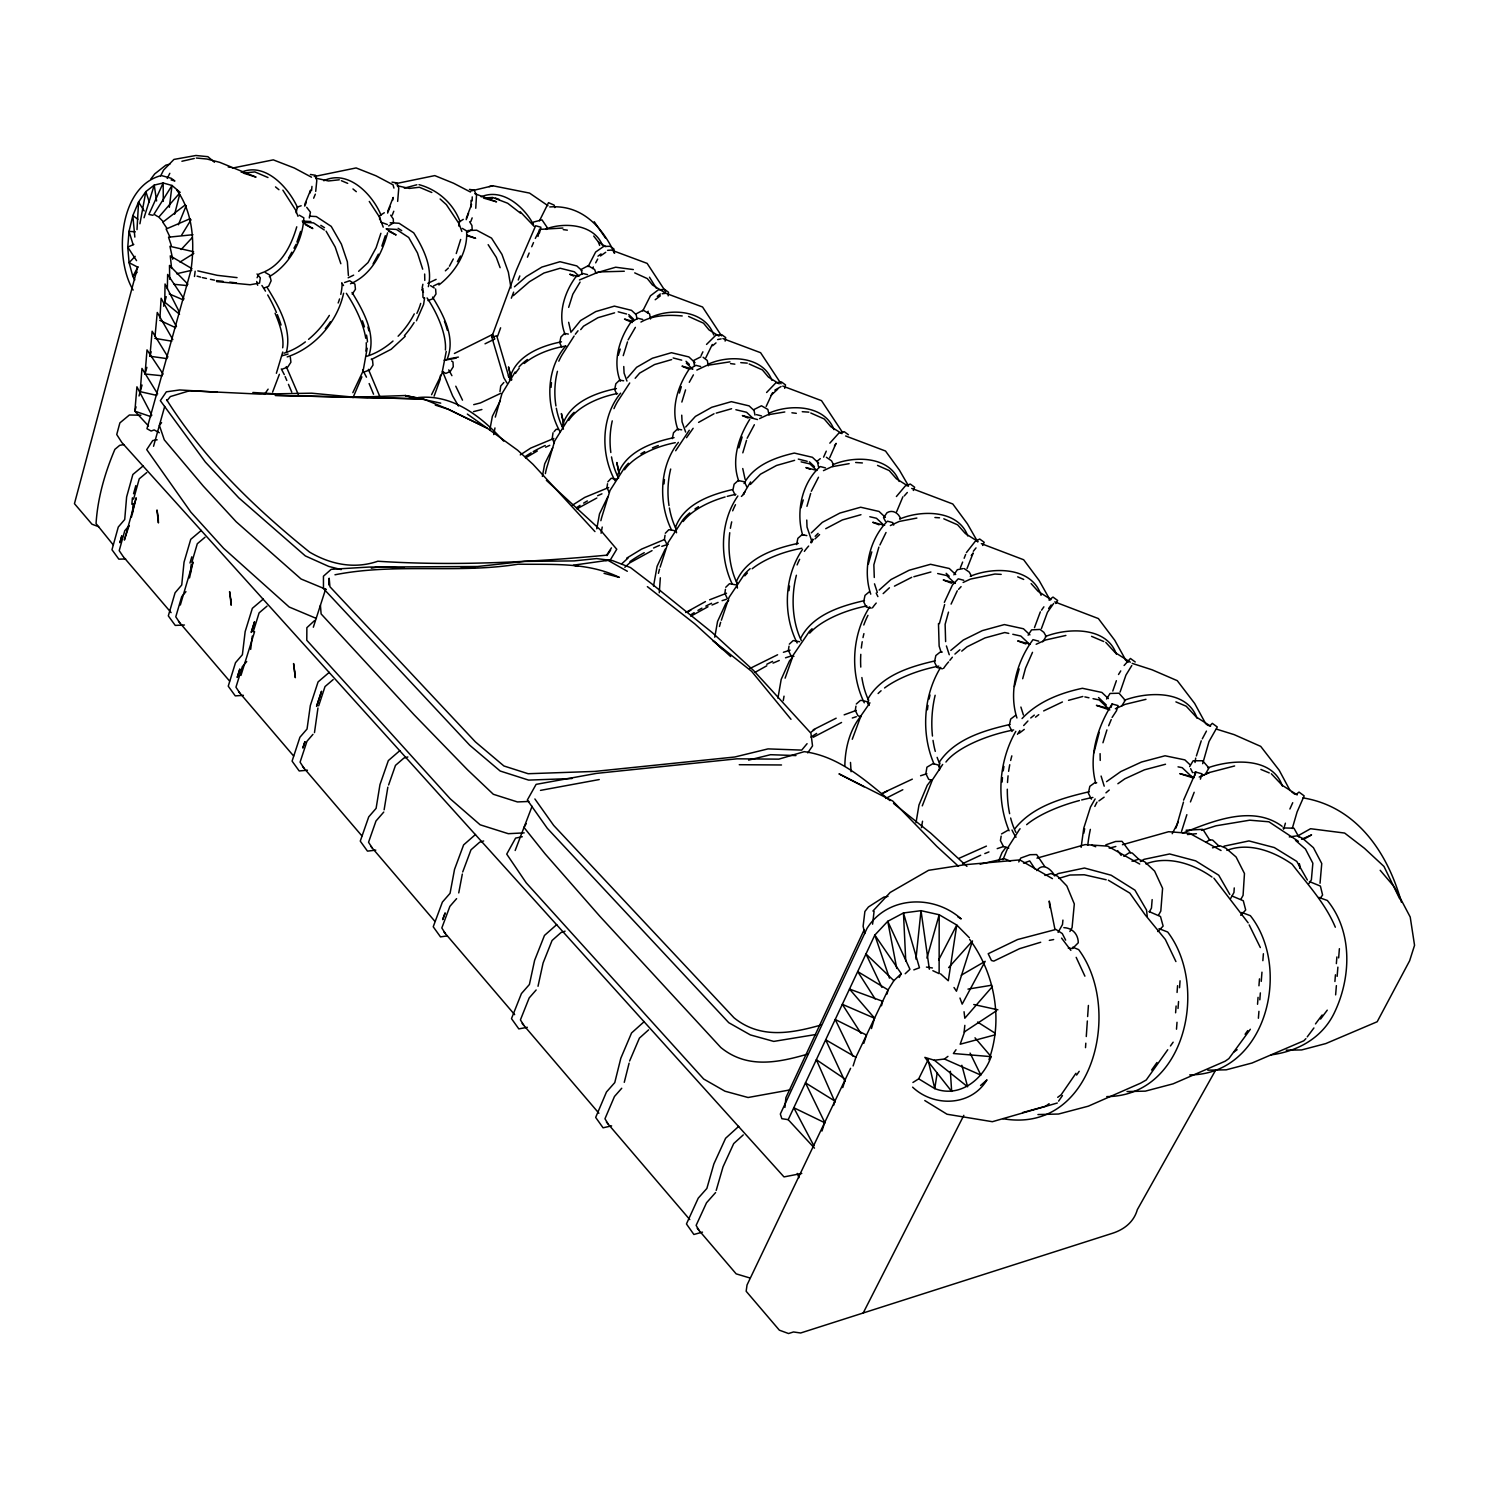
<?xml version="1.0" encoding="UTF-8"?>
<svg xmlns="http://www.w3.org/2000/svg" width="1489" height="1489" viewBox="0 0 1489 1489"><rect width="100%" height="100%" fill="white"/><g stroke="black" fill="none" stroke-linecap="round" stroke-linejoin="round"><path stroke-width="1.5" d="M296.162 212.871L297.316 207.083L301.169 205.761M499.969 391.607L500.732 386.042L503.822 382.524M470.952 207.045L471.064 200.345M167.345 288.922L167.643 274.441L184.04 298.88M472.143 200.885L472.236 196.883M939.373 770.036L939.615 761.679C955.156 738.805 984.285 730.41 1009.933 724.473M969.655 939.429C994.782 973.397 1003.325 1019.537 988.975 1059.647M613.84 252.739L614.026 249.091L610.267 246.336L603.789 246.374L595.656 252.013L588.062 266.661M137.007 229.622L138.57 202.02L145.848 191.616L154.242 185.101L163.157 182.979L172.017 185.474L180.188 192.435M440.483 375.209L440.241 379.286L434.118 396.167M159.919 318.125L161.128 298.265L176.465 326.594M1234.251 887.928L1233.953 892.525L1230.584 898.537M1085.518 1047.642L1085.816 1043.193M1086.281 1036.53L1087.342 1020.989M1087.64 1016.54L1088.403 1005.447M1175.603 1012.799L1176.105 1006.006M1177.073 992.456L1177.576 985.681M1176.496 1029.197L1177.017 1022.292M1178.022 1008.462L1178.544 1001.539M1179.549 987.71L1180.051 980.804M1257.535 1004.275L1258.056 997.351M1258.949 985.792L1259.471 978.869M1258.391 1018.253L1258.931 1011.329M1259.824 999.826L1260.345 992.902M1261.239 981.381L1261.965 972.168M1262.858 960.666L1263.398 953.742M162.245 375.768L145.047 374.018L147.02 349.896L163.139 374.111M1152.151 899.598L1151.462 908.085L1149.34 911.882M1334.907 981.493L1335.447 974.792M1336.359 963.625L1336.899 956.943M1335.633 994.857L1336.378 985.625M1337.141 976.375L1337.885 967.143M1338.648 957.911L1339.393 948.679M131.851 504.287L132.409 497.829M132.279 514.208L133.21 503.45M166.991 358.626L149.924 356.243L152.12 331.228L167.922 356.951M1320.036 883.256L1321.748 863.527L1313.41 847.669L1302.801 838.53L1297.44 835.794L1289.288 836.93M155.042 336.198L157.257 312.448L172.854 339.604M422.913 288.363L422.95 297.279L424.272 298.303M1062.923 920.09L1062.495 924.52L1058.083 932.375M315.724 191.374L316.785 180.597L315.445 175.255L310.382 174.455M784.926 1107.407L785.894 1097.672L864.123 929.899M311.555 190.592L311.964 186.404M190.313 573.153L191.206 564.424M668.17 295.864L668.524 292.272L664.671 289.443L658.417 289.778L650.432 295.808L642.764 310.922M915.94 959.084L921.002 910.672L939.187 914.749L956.757 925.023L969.339 937.716M964.835 1025.363L964.128 1032.045L996.029 1011.068M872.591 924.185L874.08 911.287M250.673 649.372L252.274 636.119M169.337 207.287L172.017 185.474L153.963 214.23L157.815 216.612M194.482 276.489L195.152 271.221M1081.126 847.353L1083.787 828.089L1090.506 807.001L1095.122 798.942M310.215 192.881L310.624 190.071L304.649 204.589M314.477 732.607L317.957 708.001M650.525 319L649.576 313.9L643.174 310.196L636.064 313.9L636.994 319M607.531 483.757L606.972 487.61L609.15 492.301M665.043 535.221L664.448 539.186L666.737 544.025M725.441 589.309L724.845 593.348L727.246 598.373M1195.034 762.498L1195.704 758.106M1202.684 763.689L1209.012 741.522L1217.276 726.986L1212.307 723.338L1209.757 725.981M424.607 297.893L423.602 304.426L416.417 320.805M789.002 646.207L788.37 650.339L790.901 655.551L793.935 656.333M937.232 1072.713L934.757 1088.608C959.4 1098.268 983.205 1079.525 991.116 1056.65L974.997 1037.796M855.952 706.14L855.282 710.383L857.962 715.8L861.163 716.656M708.336 365.791L707.294 360.506L703.106 357.267M725.124 341.093L725.683 337.575L721.7 334.653L715.725 335.341L706.531 344.424M384.125 809.793L387.847 787.16M1001.166 836.148L1000.422 840.596L1003.418 846.478L1008.779 848.097M916.014 822.71L918.974 804.991L927.275 785.224L931.183 780.217M921.449 827.661L922.529 821.221M343.605 293.221C337.463 321.736 315.054 347.756 287.191 356.913M777.928 698.211L781.185 679.412L789.431 661.023L792.353 657.58M783.251 700.649L784.033 696.163M714.757 637.218L717.568 621.434L725.757 603.641L728.679 600.365M367.187 348.24L363.093 371.04L352.837 392.668M653.522 586.052L657.096 566.304L665.229 549.106M660.334 577.788L659.273 592.752M769.031 414.928L767.877 409.438L761.456 405.79L753.862 409.587L754.979 415.077M601.091 533.248L602.226 527.05M139.91 223.778L145.848 191.616L149.328 202.169M392.705 200.14L393.208 197.423L387.643 211.568M553.015 432.796L552.214 438.492L554.28 442.996M596.773 528.818L599.509 513.873L607.605 497.214M542.368 476.387L544.695 463.898L552.717 447.761M397.656 201.387L398.754 188.154L396.893 182.886L391.998 182.123M422.113 288.252L422.876 284.269M489.807 429.93L492.394 416.25L500.378 400.597M493.715 434.565L494.962 427.939M458.742 892.916L462.316 874.062M446.235 351.404L441.935 373.627L431.568 394.678M428.348 286.67C432.927 267.573 423.602 248.663 413.719 232.842L399.108 223.276L390.211 222.754M286.409 352.167C292.142 329.237 278.759 306.492 267.164 287.545M832.835 466.578L833.282 464.289L831.569 460.883L826.376 457.272M672.302 438.641L673.512 432.741L677.402 429.093L681.683 429.837M796.578 544.546L797.862 538.348L802.106 534.644L806.833 535.612M189.512 577.937L192.993 562.042L180.337 605.018M538.013 986.276L543.094 962.992L552.065 940.49L561.018 932.561L565.094 931.165M784.722 388.35L785.503 384.907L781.409 381.91L775.732 382.952L766.593 392.5M475.754 208.255L476.499 195.32L474.191 190.145L469.444 189.401M953.872 574.847L957.334 569.71L962.88 568.612M537.994 236.453L539.465 230.423L535.314 238.426M539.521 232.842L540.879 227.24L535.649 225.751L516.274 270.402L491.705 337.072M131.423 517.186L136.169 497.81L124.369 540.06L129.04 525.617M1183.457 802.124L1176.068 827.977M624.263 1082.335L629.103 1063.146M174.641 214.174L179.629 194.612M369.03 355.294C376.01 333.35 363.204 310.754 352.037 292.44M881.488 1005.782L882.642 1001.278L849.493 989.068L874.527 1018.122M1186.863 814.669L1181.54 831.42M886.997 994.075L888.077 989.906L893.865 980.655L901.273 973.657L874.825 935.073L887.742 921.319L903.469 912.962L921.002 910.672L929.359 969.227M1093.875 752.894L1099.236 732.42M1102.94 742.769L1106.923 729.908M137.658 267.089L74.45 503.673L91.964 524.202L98.683 526.715M1028.099 635.226L1031.579 629.866L1040.066 629.438L1043.863 632.36L1046.153 636.399L1042.709 641.778M1022.682 678.723L1025.512 668.226L1032.51 652.331M1014.418 686.466L1019.165 668.877M136.057 406.832L134.866 411.187L148.509 425.984M139.017 396L142.032 385.037M145.047 374.018L146.89 367.355M149.924 356.243L151.152 351.776M163.641 306.213L166.247 296.702M282.761 352.018L276.377 373.292M939.354 623.705L944.659 604.534M948.512 612.109L945.124 624.319L945.627 641.591M133.545 493.771L135.797 485.637M133.582 499.15L139.24 478.825L146.76 472.553M153.535 446.272L164.683 406.46M926.94 958.116L939.187 914.749L939.131 973.638L932.859 970.698M495.297 417.088L501.979 393.561L515.175 372.008M868.273 564.257L871.791 551.879M878.882 547.096L873.857 564.815L874.285 577.49M806.945 506.316L810.686 493.417M716.209 1190.418L723.04 1166.818L733.705 1143.589L743.253 1134.916M800.914 507.935L803.241 499.95M1292.266 828.498L1297.087 811.97L1304.159 795.871L1299.004 792.074L1296.044 794.512M189.978 563.028L191.802 556.83M191.82 562.358L197.293 543.746L205.017 537.25M1283.611 829.224L1285.398 823.194M738.898 447.91L742.155 436.984M742.806 452.842L746.529 440.335M871.474 1028.564L874.546 1018.234L842.327 1004.312L860.958 1033.366M1106.569 699.048L1110.031 693.465L1119.021 693.223L1125.237 700.314L1121.775 705.935M1111.055 707.443L1112.097 703.962L1118.053 705.581L1116.489 710.811L1112.097 717.456M679.393 393.04L681.329 386.693M681.85 402.049L685.554 389.895M1194.755 775.676L1195.853 772.102L1202.032 773.815L1200.395 779.175M833.598 1105.415L834.938 1101.097L805.475 1082.857L824.999 1122.985M239.785 669.231L237.216 677.458L239.785 669.25M618.307 355.257L620.224 349.077M623.24 355.648L627.502 341.874M144.042 217.766L154.242 185.101L156.587 200.978M253.204 631.801L259.105 612.872L267.034 606.116M240.976 675.392L254.6 631.671M447.5 358.272C455.578 337.296 443.331 314.812 432.555 297.093M509.499 379.788C514.375 356.448 540.377 345.913 561.483 341.819M842.737 1087.603L845.361 1079.302L816.344 1059.703L834.994 1102.083M456.248 253.539L460.678 239.468M568.668 307.348L572.818 294.226L580.077 282.128M821.984 1131.026L824.627 1122.669L793.805 1107.742L813.906 1145.823M853.104 1065.938L855.877 1057.283L888.077 989.906L857.701 971.591L875.16 998.989M972.485 940.899L956.459 991.209L954.002 987.505M1196.393 755.947L1201.251 740.815M313.323 627.223L325.626 589.179M660.13 567.16L668.077 542.573L682.837 519.922A60.435 26.746 -14.9 0 1 689.779 512.886M863.769 1043.417L866.505 1035.06L835.217 1019.481L853.011 1056.185M1189.655 766.63L1193.117 760.786L1202.647 760.767L1208.956 768.008L1205.513 773.889M380.886 233.308L376.121 247.732L368.025 262.567L358.626 271.314M381.854 246.094L385.297 235.69M387.568 232.824C382.115 253.484 371.189 275.149 350.455 283.766M318.665 705.842L325.011 686.578L333.182 679.58M721.365 620.206L729.089 597.331L744.444 574.289A62.035 25.871 -15.3 0 1 750.14 568.686M532.746 224.262L533.49 222.066L541.996 219.869L547.021 227.259L546.277 229.436M296.925 242.074L300.629 231.391M1120.082 692.069L1125.926 675.113L1131.789 665.546M296.758 226.812C291.546 244.587 282.575 263.497 264.893 271.594M1112.786 691.045L1116.378 680.715M388.61 784.982L395.478 765.383L403.891 758.087L407.856 756.97M785.112 678.165L793.321 654.955L809.309 631.504A63.729 24.885 -15.7 0 1 812.101 628.749M562.228 426.617C568.277 403.072 594.8 392.891 616.409 388.573M964.63 1031.709L960.182 1044.217L994.782 1034.929M497.568 336.291L500.62 327.803M361.883 376.866L353.005 397.675M852.266 739.251L861.014 715.688L869.948 702.845M1041.425 628.544L1047.437 612.314L1053.672 603.436M462.725 871.958L470.989 849.81L479.644 842.216L483.664 840.969M1034.464 627.651L1040.346 611.849M466.355 218.213L471.548 204.402M466.206 219.665L468.57 213.355M470.71 221.712L472.162 217.878M272.617 392.072L279.374 374.316M511.323 298.191L513.649 292.123M518.265 279.988L519.81 275.93M592.659 268.485L593.273 266.903M515.175 850.498L532.094 806.275M1190.437 801.92L1194.178 792.278M922.268 805.865L932.449 779.789L942.667 764.453M1183.587 800.151L1195.853 772.102L1194.01 772.549M387.624 213.076L390.155 206.599M392.24 215.179L393.785 211.233M913.334 490.477L914.618 487.219L910.263 484.037L905.312 485.935L896.397 496.526M967.031 568.519L973.192 552.959L971.275 555.565M539.483 220.781L548.51 202.653L554.15 205.128L554.839 207.604M960.386 567.756L962.639 562.06M964.146 558.282L965.654 554.504M617.507 475.717C624.84 452.023 651.884 442.196 674.052 437.636M998.71 860.791L1002.041 852.583L1005.95 847.334M178.401 224.765L186.218 205.612M313.658 198.205L315.314 194.166M527.441 257.188L529.153 253.018M1002.935 859.749L1007.941 847.52L1018.178 831.513A69.611 20.958 -16.3 0 1 1020.077 828.74M304.761 206.133L306.325 202.336M1108.654 725.757L1111.241 719.541M896.62 511.732L902.892 496.805M629.624 1061.006L639.395 1038.131L648.627 1029.848M531.722 246.746L533.509 242.577M829.708 457.7L836.073 443.35L834.454 445.974M823.603 457.142L826.265 451.148M1289.883 809.011L1292.731 802.701M647.473 312.764L648.18 311.22M257.094 277.754L258.77 274.106L263.758 272.078M951.08 604.106L957.278 590.779M766.165 406.423L772.605 392.631M944.342 602.375L952.439 584.991L958.246 578.812L963.792 580.282M814.483 1148.149L788.202 1119.672L874.825 935.073L889.436 978.143M850.591 1068.32L747.031 1284.988L746.157 1291.261L779.361 1330.18L788.537 1333.53L793.488 1331.966L800.654 1332.99L1112.19 1233.376A111.098 58.425 29.8 0 0 1137.298 1209.719L1215.34 1070.647M879.906 545.011L886.029 532.485M705.805 357.751L712.3 344.48M701.096 355.517L702.901 351.832M912.925 1082.484L918.694 1078.836L927.852 1060.336M982.628 545.458L984.192 542.312L979.706 539.018L975.165 541.419L966.398 552.605M160.644 175.907L163.548 170.118L173.934 159.435L195.915 155.489L207.883 156.68L214.49 162.245M167.233 178.457L169.82 173.301M1018.774 861.963L1020.728 858.055L1030.016 854.705L1036.642 854.556L1044.645 866.375M686.541 437.692L693.148 428.292M863.192 1313L963.83 1115.335M811.3 491.258L818.503 477.224M938.647 960.014L956.757 925.023L948.307 980.767L940.564 973.825M1172.215 833.71L1178.171 822.244M1202.293 738.86L1206.444 731.08M595.674 262.827L597.685 259.067M747.143 438.25L754.365 424.737M138.049 266.754L132.856 276.433L134.81 279.932M749.786 419.302C738.414 437.357 731.248 460.12 738.712 480.947M899.226 977.473L901.273 973.657M449.417 266.196L453.307 258.956M457.384 261.692L460.436 256.015M373.088 263.851L378.374 254.154M288.512 258.155L291.807 252.181M293.984 248.198L296.181 244.215M689.277 382.301L693.409 374.874M1240.877 899.3L1243.073 895.373L1244.469 873.522L1236.093 856.994L1225.782 848.116L1219.882 845.715L1212.493 847.837M1158.721 914.804L1160.806 911.063L1162.593 888.337L1154.626 871.102L1144.706 861.777L1138.582 859.283L1132.012 861.256M1069.902 931.5L1072.08 927.61L1074.314 903.972L1066.831 885.936L1057.432 876.109L1051.011 873.54L1044.887 875.476M744.053 483.516C753.918 465.145 775.136 457.458 794.326 453.065L812.398 457.291L818.671 463.172M628.116 339.901L635.375 327.375M526.213 823.659L523.998 827.437L545.03 853.774L599.769 916.2L720.788 1047.474C747.013 1068.953 777.63 1062.83 807.727 1054.082M800.654 638.297C812.454 614.864 840.559 606.023 864.458 600.607M750.624 481.915L743.272 494.236L745.207 491.649M811.151 542.908L813.162 539.614M181.639 235.113L191.039 219.739M829.82 443.164L838.847 433.113L844.189 431.642L848.414 434.751M1015.814 731.36C998.858 760.767 996.011 799.444 1009.095 830.788M689.295 430.228L675.671 450.739M1118.518 674.517L1120.752 670.906M1055.757 603.51L1057.637 600.495L1053.002 597.089L1048.945 600.03M629.717 382.971L617.786 401.192A58.369 37.523 89.1 0 0 613.971 408.637M309.303 217.952L310.438 212.183L306.734 207.343M940.657 667.37C923.292 695.605 920.872 733.705 934.068 764.043M352.223 294.189L355.443 289.257L354.922 284.12L349.654 280.732L344.573 282.538M574.121 336.049L562.619 353.973A57.103 37.579 88 0 0 558.822 361.176M810.667 542.201L812.715 539.092M1308.868 883.647L1311.381 879.831L1312.851 863.229L1305.462 849.028L1295.486 840.373M606.972 555.583L610.62 550.092M611.458 547.859L606.6 555.174C530.68 562.284 453.977 566.136 377.815 561.241C354.345 569.356 330.539 564.424 309.6 552.121C255.084 508.158 204.142 459.245 166.582 399.648M1112.097 703.962C1097.579 726.911 1088.329 756.244 1095.736 783.121M869.725 606.861C851.782 634.575 849.716 673.196 864.271 702.808M1075.933 1073.308L1061.154 1094.769L1057.711 1097.319M1058.586 1101.153L1062.457 1095.569M1076.621 1075.058L1079.19 1071.317M264.465 394.362L268.113 389.15M956.012 1049.745L953.388 1053.505L991.116 1056.65M1041.537 610.174L1043.901 606.823M1151.593 1070.07L1156.972 1062.513M1167.748 1049.745L1146.232 1079.99L1140.574 1083.192L1088.31 1106.178L1058.511 1114.033L1037.945 1114.554M1170.447 1045.967L1173.146 1042.188M1048.61 608.536L1051.178 604.962M802.459 549.534C784.2 576.206 782.581 614.306 797.136 642.987M1245.083 1034.259L1247.763 1030.593M1250.351 1029.253L1228.89 1058.586L1225.131 1061.229L1173.071 1083.843L1145.357 1091.139L1127.043 1091.549M1315.494 1023.911L1322.158 1014.995M1307.249 1036.865L1313.912 1027.968M1320.575 1019.053L1327.257 1010.156M150.743 179.164L154.763 173.859L165.893 165.13L169.858 164.162M1320.129 898.295L1322.604 895.057L1320.408 886.085L1309.408 881.562M737.855 495.986C720.378 521.113 719.187 556.998 732.346 584.302M575.331 334.206L578.011 330.763M161.594 422.634L159.379 425.407L164.293 439.851L203.323 486.14L236.193 521.783L301.057 578.998L326.259 589.458M973.341 551.246L976.021 547.896M678.407 442.363C659.236 466.522 658.268 503.114 671.632 530.214M949.852 660.334L952.383 657.207M1124.102 665.49L1130.43 658.473L1135.232 661.991M167.029 400.653L170.342 396.577L189.531 390.769L259.812 394.12L311.648 393.189L354.773 397.265L423.434 398.978L448.17 409.214L487.108 428.125L517.595 450.181L533.043 464.345L594.949 531.573M571.925 331.172L580.58 320.544L595.786 311.573L614.38 306.12L631.504 310.345L636.064 314.588M860.903 716.079C849.605 729.908 845.026 748.744 844.84 766.332M580.71 329.627L583.539 326.184L597.945 317.697L614.585 312.839M807.727 752.857L812.529 745.933L810.928 733.239L753.583 670.515L712.282 632.62L651.791 583.856L630.517 567.588L612.649 560.646L596.568 558.58L574.103 560.906L524.333 561.409L477.504 566.509L368.863 567.067L331.209 569.319L323.448 576.206L323.467 588.564L469.705 745.207L500.174 771.023L528.632 780.106L572.018 778.524M807.075 743.681L801.715 750.102L768.026 748.893L734.766 757.008L594.8 771.414L528.148 773.722L503.915 765.979L475.382 741.876L329.925 586.722L329.181 578.197L328.753 584.935M620.634 393.17C600.96 416.976 600.439 454.164 615.013 480.686M128.817 526.008L124.76 530.754L119.213 550.651L123.215 556.588M185.939 591.691L181.732 596.586L175.776 616.818L179.741 622.737M246.709 661.581L242.353 666.625L235.951 687.192L239.859 693.092M1014.995 828.61C1032.64 806.238 1062.327 797.974 1088.999 791.794M312.969 734.338L306.976 741.261L300.071 762.182L303.905 768.026M627.409 377.927L636.603 367.299L652.35 358.253L671.427 352.707L688.867 356.932L695.009 362.665M178.773 194.091L158.783 217.115L163.269 221.712M635.17 378.28L639.656 373.106L654.564 364.544L671.651 359.594M383.753 812.063L375.991 820.997L368.546 842.253L372.269 848.023M565.541 346.248C545.718 369.198 545.551 405.92 560.032 431.698M456.602 898.649L449.883 906.354L441.824 927.963L445.416 933.64M992.419 986.537L964.816 1018.215L964.053 1011.738M536.152 989.98L529.172 997.946L520.424 1019.891L523.867 1025.437M621.732 1088.254L614.473 1096.481L604.962 1118.76L608.238 1124.158M715.595 1192.559L706.512 1202.796L696.126 1225.391L699.179 1230.584M904.232 495.949L907.322 492.487M948.642 967.627L970.996 942.574M554.094 431.624L556.235 429.26L558.096 429.483M685.684 427.027L695.419 416.417L711.742 407.279L731.341 401.658L749.097 405.883L753.75 410.22M958.544 589.402L961.094 586.647M872.926 911.026L890.18 892.451L928.596 870.302L964.518 864.755L1019.779 859.898L1052.444 878.64M181.155 249.519L192.062 237.812M1023.669 725.534L1027.913 720.992M607.828 481.822L611.197 478.267L616.986 479.235M135.164 256.331L129.078 262.678L132.856 276.433L137.156 272.226M1305.909 1038.652L1303.806 1040.792L1252.063 1063.016L1226.21 1069.828L1207.765 1070.182M750.4 484.465L760.525 474.172L776.551 465.461L794.605 460.343M665.322 533.248L668.859 529.675L674.871 530.717M1022.05 718.573C1037.87 701.654 1060.168 693.018 1082.391 688.29L1101.86 692.441L1108.374 698.602M815.172 536.301L818.094 533.378M725.757 587.28L729.461 583.707L735.678 584.823M811.3 532.894L822.319 522.36L839.889 513.054L860.661 507.228L879.05 511.453L885.397 517.39M814.967 538.944L819.583 534.57M774.838 390.155L781.092 386.526M905.2 973.732L909.947 969.283L887.742 921.319L896.75 968.446M883.163 593.608L889.417 587.783M445.36 270.83L448.431 268.001M438.901 284.957C455.15 272.468 468.216 251.883 466.56 230.888L462.335 228.394M405.213 336.328L391.179 349.264L371.654 359.389M789.319 644.141L793.228 640.549L799.667 641.759M314.663 620.504L306.864 627.688L306.79 640.27L450.181 798.774L480.128 824.794L508.289 833.691L524.184 832.872M771.116 395.255L777.705 389.225M738.73 1126.354L725.608 1138.266L713.882 1163.914L706.866 1188.445L698.229 1198.18L686.448 1223.958L693.874 1234.474L702.492 1232.129M621.546 563.977L628.079 558.059M624.84 567.29L629.754 562.861L652.033 550.632M741.392 496.414L744.109 493.957M644.253 1021.584L631.559 1032.957L620.82 1058.232L614.771 1082.596L606.47 1091.995L595.674 1117.42L603.064 1127.806L611.625 1125.87M879.161 590.053L890.887 579.593L909.165 570.231L930.551 564.294L949.293 568.5L955.696 574.531M556.774 924.576L544.471 935.446L534.625 960.331L529.395 984.508L521.429 993.572L511.49 1018.625L518.823 1028.899L527.329 1027.298M856.287 704.018L860.381 700.426L862.243 700.463L867.063 701.728L869.204 705.321M980.544 1085.518L986.984 1079.86C971.182 1106.29 934.012 1107.5 912.608 1087.156M475.531 834.473L463.619 844.896L454.536 869.371L450.05 893.326L442.382 902.111L433.225 926.772L440.502 936.897L446.812 935.948M514.449 286.8L526.268 276.563L541.884 267.071L559.976 261.71L576.82 265.917L581.901 270.626M513.333 295.66L529.507 281.682L543.95 273.027L560.162 268.243L574.345 271.78L579.053 276.154M399.89 750.605L388.331 760.6L379.956 784.666L376.103 808.359L368.732 816.865L360.264 841.136L367.467 851.131L375.786 850.126M954.914 654.062L959.921 649.744M329.292 672.321L318.069 681.925L310.326 705.581L307.05 728.996L299.922 737.241L292.086 761.121L299.196 770.967L307.441 770.204M1105.955 792.837L1109.231 790.045M263.255 599.081L252.348 608.331L245.164 631.578L242.391 654.713L235.504 662.698L228.245 686.187L235.262 695.884L243.396 695.326M1157.828 931.556L1163.132 926.102L1160.489 916.517L1149.154 911.584M201.331 530.4L190.741 539.334L184.04 562.172L181.732 585.009L175.088 592.771L168.313 615.869L175.255 625.417L184.431 625.008M869.464 591.654L865.016 595.377L863.676 601.724L866.226 607.009L871.195 608.126M143.167 465.908L132.856 474.507L126.621 496.954L124.722 519.493L118.282 527.032L111.973 549.739L118.841 559.157L125.616 558.971M712.617 345.709L716.004 342.898M950.801 650.414L963.29 640.047L982.312 630.629L1004.368 624.58L1023.464 628.767L1029.923 634.854M961.745 651.14L966.994 646.822L984.992 637.925L1004.759 632.527L1008.779 633.402M820.271 458.649L817.293 461.106L818.522 466.802M1240.709 915.27L1245.697 910.021L1243.296 900.752L1232.11 896.043M657.3 296.404L660.334 293.966M1030.742 717.959L1034.315 715.111M1001.539 833.933L1007.941 830.266M185.362 204.812L162.804 222.215L166.694 227.966M950.354 1071.28L951.657 1091.4L924.855 1057.376L934.329 1060.242L944.473 1059.014L947.935 1056.371M1015.591 715.334L1010.677 719.075L1009.244 725.776L1012.111 731.49M1035.488 717.158L1038.764 714.664M655.197 299.736L660.372 295.808M1019.332 733.146L1024.264 729.405M597.982 256.164L601.053 253.893M1049.094 1103.684L1045.65 1106.234L1022.589 1112.581M811.3 731.974L814.651 729.536M813.236 737.26L841.564 722.481M1098.919 800.914L1104.112 797.173M1106.55 781.651L1120.826 771.544L1141.505 762.033L1165.049 755.779L1184.872 759.893L1189.804 764.564M1233.711 1052.146L1237.136 1049.726M1117.867 783.735L1124.846 778.821L1144.427 769.832L1165.515 764.248M600.458 255.959L605.725 252.292M520.275 454.908L530.661 448.115L553.871 438.455M525.524 457.886L537.306 450.999M1036.772 870.6C1042.728 862.559 1050.508 868.683 1054.417 875.123M1123.786 856.268L1129.239 852.75L1132.273 853.048L1138.973 859.432M1182.489 833.226C1212.4 821.277 1252.51 804.414 1282.122 826.321M572.204 505.329L584.786 497.382L608.647 487.554M576.932 508.829L596.828 498.015M1206.127 842.085L1209.757 839.815L1212.679 840.094L1219.193 846.255M180.039 262.045L193.793 253.446M626.646 558.189L641.61 549.087L664.001 539.744M1054.417 875.886L1058.195 873.578L1084.476 868.031L1111.166 875.234L1134.953 890.161L1146.567 910.095L1147.237 916.517M1140.351 861.554L1144.036 859.339L1169.628 853.96L1195.63 860.847L1218.728 875.216L1229.802 894.461M685.703 612.519L705.451 601.593M687.136 612.333L690.896 610.136M690.784 616.204L707.982 606.768M961.298 975.165L985.178 961.317L962.173 1004.126L959.958 998.039M1298.482 835.515L1310.562 828.722L1344.641 833.058L1364.464 848.321L1383.97 866.43L1399.716 898.853M749.618 668.635L777.593 654.769M698.583 422.392L714.031 413.756M755.016 672.358L766.816 665.769M1303.564 839.368L1311.567 834.901L1301.554 839.293M813.217 729.796L836.167 718.201M825.725 528.707L842.365 519.94L860.958 514.71M894.442 586.145L911.733 577.304M882.214 793.265L912.329 779.138M883.628 792.967L887.425 791.013M885.657 798.458L902.818 789.728M454.406 353.47L492.543 334.467L494.739 338.915M594.93 273.287L615.683 267.22L633.328 269.565M485.023 343.81L494.534 339.12M269.304 276.675C289.536 264.893 302.714 241.013 303.83 217.822L299.252 215.179M348.147 277.81L353.656 275.13M649.93 317.79C670.404 307.627 705.19 309.973 713.734 334.951M959.158 858.26L986.425 846.106M962.583 863.657L980.674 855.244M427.864 283.338L436.128 279.374M433.578 285.925L439.162 283.245M1043.659 710.923L1062.42 701.97M640.94 322.052C653.355 315.054 668.356 314.644 682.204 315.947M707.647 364.47C727.935 354.698 762.796 355.871 771.935 380.346M696.833 370.072L706.679 365.438L729.964 361.846M759.558 418.614L767.654 414.817L784.796 411.969M823.454 470.636L831.774 466.746L849.139 463.656M890.366 525.561L899.282 521.429L916.87 518.06M579.463 279.951L598.857 271.929L624.3 271.24M963.122 582.46L970.474 579.091L994.931 574.028L1001.185 574.382M545.588 447.24L549.739 445.341M768.789 413.272C789.449 403.854 824.813 404.692 833.97 429.651M1036.158 644.272L1045.632 639.972L1065.882 635.449M1115.354 708.764L1125.126 704.353L1145.972 699.327M133.805 244.419L127.756 247.118L129.078 262.678L137.137 266.866M1201.437 776.048L1209.31 772.53L1234.623 765.96M1199.222 777.053L1209.31 772.53M832.519 464.866C853.644 455.485 889.882 455.876 899.17 481.487M709.62 599.788L726.52 593.236M712.021 605.018L718.052 602.412M190.201 218.678L166.117 229.027L169.876 236.863M773.033 663.108L779.268 660.465M899.598 519.084C921.207 509.796 958.358 509.666 967.776 535.984M844.151 714.85L856.268 710.383M263.627 288.252L268.616 286.223L271.128 280.77L269.714 275.056L265.191 272.45M970.307 576.28C993.163 566.62 1032.212 566.806 1041.072 595.321M984.806 853.588L988.938 851.931M467.602 232.247L472.162 229.269L471.92 225.453L469.612 221.749M1045.408 636.51C1067.929 627.651 1106.792 626.46 1116.359 654.118M463.265 219.367L458.705 222.308L458.91 226.142M364.991 371.692L369.886 369.83L373.013 365.066L372.548 360.17L371.245 359.128M913.818 969.879L919.457 967.776L903.469 912.962L905.759 961.205M388.648 225.937L393.412 222.903L393.282 218.995L390.695 215.179M282.612 369.011L287.731 367.113L290.913 362.218L290.318 357.192M1124.325 700.295C1147.368 691.585 1187.31 689.686 1196.988 718.163M427.994 300.573L432.834 298.786L435.979 293.984L435.607 288.978M700.872 356.82L693.52 360.561L694.544 365.866M384.33 212.741L379.565 215.756L379.676 219.683M500.713 393.338L480.463 402.923L473.707 404.654M1207.858 767.859C1231.459 759.316 1272.555 756.654 1282.345 786.006M1023.52 863.136L1029.699 860.94L1035.246 869.26M1105.843 844.821L1115.67 841.471L1122.017 841.322L1130.467 852.601M997.202 848.637L1003.512 846.552M920.574 775.75L926.847 773.722M852.304 718.014L856.305 716.712M785.503 657.803L792.018 655.737M783.4 652.294L790.045 650.172M1201.549 830.397L1215.992 825.799L1249.699 820.197L1268.889 821.779L1298.371 841.304M722.072 600.663L726.334 599.322M661.786 546.333L668.04 544.397M1226.88 850.387C1248.973 841.955 1273.784 851.354 1292.154 864.234C1307.621 884.466 1325.415 903.414 1335.317 927.219M1145.86 863.899C1168.083 855.375 1193.396 863.825 1211.99 877.04M1040.699 942.258L1019.556 948.679L993.796 961.112L991.451 960.498L988.193 953.723L1017.583 939.54L1055.924 929.452L1062.271 933.566L1065.64 940.136M1058.809 878.398L1069.921 875.029L1084.215 874.769L1106.178 879.757M1057.302 1103.014L992.363 1121.701L947.041 1114.237L924.781 1100.539M492.003 337.165L496.712 335.788L509.015 377.462L508.363 375.824M444.113 360.189L448.17 359.017M716.228 413.123L731.602 408.731M1122.445 844.71L1168.604 831.718L1189.599 833.319L1221.054 850.517M241.199 172.277C265.303 161.761 288.605 187.726 297.558 207.641M1036.958 858.148L1085.165 844.598L1107.704 846.143L1139.718 864.048M913.874 576.727L930.904 571.999M323.802 180.746C348.091 168.983 372.455 194.389 381.016 215.123M821.314 1024.953C791.05 1033.478 760.358 1039.136 734.021 1017.806L553.685 825.427L534.886 798.96M404.301 188.154L416.846 184.766M1068.544 700.333L1082.819 696.48M1271.29 1054.863C1297.273 1051.346 1321.115 1038.559 1333.474 1014.549C1351.174 979.353 1353.296 932.226 1327.332 900.473L1318.845 897.42M801.771 1173.462L783.996 1176.906L121.856 442.531L116.738 434.509L119.883 422.895L129.375 415.003L140.897 415.208M232.228 168.127L273.287 159.863L294.338 168.015L311.517 177.21M473.483 411.634L481.896 409.512M546.128 228.897C564.685 221.991 594.353 224.225 602.505 245.499M314.235 176.54L356.113 167.941L376.01 175.814L393.022 184.804L393.934 188.098M748.595 760.116L770.539 754.7L795.982 755.574M1109.193 848.134L1115.838 846.497M395.404 183.724L434.769 175.609L453.587 183.24L470.468 192.025M471.064 190.946L492.803 185.771L529.544 193.086L547.933 205.687M481.152 196.846C502.351 187.558 524.444 206.971 533.546 224.783M489.453 198.781L493.548 197.814L507.675 203.249L520.424 213.132M980.153 864.178L1004.182 858.669L1010.528 861.182M489.062 186.628L492.803 185.771M176.614 273.734L191.746 270.309M181.9 161.259L194.259 158.485M1192.484 777.835L1194.215 777.463M1224.014 846.161L1248.955 840.931L1274.305 847.557L1296.77 861.405L1307.361 879.999M522.285 836.744L515.603 838.102L506.725 854.109L526.194 882.809L703.683 1079.022L724.938 1091.195L748.074 1097.505L789.766 1089.948M1049.317 940.378L1053.654 939.54M935.204 660.837C910.468 666.514 881.86 675.113 868.273 698.322L868.496 704.8M798.29 543.317C774.82 548.38 746.789 557.537 736.497 581.306L737.427 588.099M123.792 444.578L119.697 445.341L114.895 449.343C104.9 472.832 97.641 498.015 96.059 523.588L113.294 544.974M717.624 339.566L721.141 338.896M732.402 489.602C710.383 494.702 683.879 504.12 675.541 527.236L676.527 532.764M540.488 790.38L599.248 779.547M449.92 358.663L458.389 357.099M445.211 360.133L456.118 358.142M888.002 896.397L883.833 897.104L868.441 906.969L864.886 911.491L863.117 926.288L864.793 933.566M371.338 568.165L380.067 566.732L404.412 568.109M967.962 989.124L991.711 985.215M815.6 1034.539L773.759 1041.407L750.363 1034.911L728.772 1022.701L547.319 828.331L527.329 800.021L536.114 784.368L596.493 773.387L736.999 758.813L778.803 759.148L804.246 751.666C838.456 756.189 864.402 779.51 889.975 800.579M157.164 439.813L152.734 440.539L146.722 449.604L190.815 512.086L223.648 548.361L289.164 607.009L316.394 618.456M662.177 293.742L665.844 293.296L702.547 306.995L721.532 335.844M339.287 179.797L328.455 180.969L315.742 178.14M380.905 222.177L387.345 224.523M192.956 234.704L168.536 237.198L171.365 245.648M1206.239 724.194L1208.51 725.646M1186.082 830.229L1202.87 829.336L1209.794 840.168M605.632 560.534L610.248 560.087L616.744 549.255L599.955 529.507L546.37 480.333M334.969 574.791C395.739 562.749 457.477 573.916 518.135 564.182C552.251 564.759 587.69 561.949 619.331 577.397L604.031 573.321M1187.422 834.529L1196.43 833.71M1282.941 827.921L1293.941 828.219L1298.855 836.948M492.803 197.423L483.516 198.074L496.544 201.834L474.823 193.663M607.568 250.338L611.383 250.078L647.138 263.385L665.509 291.435M539.316 229.418L562.861 228.04M528.893 801.454L517.446 801.938L493.343 794.288L467.565 769.832L414.203 714.906L321.121 613.933L320.414 605.279M467.9 230.534L476.666 230.199L491.538 238.11L501.942 254.358L508.382 272.264L511.025 288.01M460.994 568.091L474.749 567.663M1286.235 1050.192L1301.665 1049.931L1325.824 1043.566L1377.195 1021.733L1409.636 960.759L1414.55 945.31L1410.213 917.019L1394.337 886.941L1380.173 870.283M368.192 397.414L349.841 397.34M739.251 764.713L781.502 764.974M217.152 392.165L179.685 389.95L166.34 391.83L160.347 400.671L205.37 462.074L238.798 497.866L305.357 555.937L328.715 566.416L341.204 569.598M252.832 392.482L275.167 393.803M418.186 397.563C453.159 393.952 481.654 416.846 503.71 441.153M302.248 221.079L310.922 221.526M309.544 216.166L316.319 216.575L331.228 226.384L341.39 244.122L347.365 261.766L348.407 275.558M303.049 222.27L313.528 222.885L324.267 229.976M386.098 228.822L396.409 229.436L408.712 237.495L417.46 252.925L422.69 269.174M1189.73 1074.89C1266.525 1074.723 1291.949 968.259 1250.351 915.679L1241.77 912.478M934.924 517.502L939.522 517.8M855.654 462.483L862.392 462.949M802.255 411.69L808.862 412.155M135.257 231.8L129.022 231.353L127.756 247.118L136.56 260.649M1106.774 1096.593C1185.933 1096.165 1208.845 985.774 1167.674 932.021L1159.038 928.652M1068.283 948.158L1072.601 948.474L1078.278 942.76C1078.204 934.236 1072.452 927.963 1063.835 927.647M740.759 362.646L747.255 363.13M1125.461 660.055L1128.383 662.065M1002.823 1118.686C1093.41 1134.581 1123.041 1009.17 1078.65 949.61L1072.75 947.19M196.306 158.02L207.064 159.044L219.795 162.357L256.034 177.117L243.228 173.078L254.88 171.924L267.983 177.526M174.139 284.325L187.279 285.59M228.208 166.973L230.646 167.308M1096.704 782.749L1095.011 782.563L1089.836 786.322L1088.347 793.19L1091.4 799.165M237.049 277.624L217.189 275.316L197.814 270.886M216.482 280.602L223.089 281.365M229.715 282.128L236.323 282.891M216.575 281.57L250.152 284.753L259.533 283.078L260.314 277.885L257.039 273.976M791.906 412.788L796.317 413.328M730.522 363.595L734.859 364.154M563.233 229.604L567.346 230.162M549.776 206.952C581.79 204.533 602.04 226.756 614.641 253.223M568.351 334.057L564.443 333.48L560.869 337.072L559.734 342.712L561.669 347.105M926.456 967.087L932.393 967.962M788.202 1119.672L781.855 1118.686L780.329 1114.051L867.026 928.354C887.556 895.708 933.696 894.256 961.187 918.899L957.781 916.815M623.649 380.793L619.554 380.142L615.832 383.753L614.659 389.522L616.707 394.064M942.258 652.089L940.527 651.791L935.855 655.532L934.459 662.047L937.158 667.537L942.388 668.803M154.837 338.357L171.831 341.186M153.032 215.309L148.881 214.453L163.157 182.979L163.306 201.369M1178.041 766.835L1182.21 767.691L1192.894 777.798M802.106 534.644L803.874 535.016M202.43 277.605L206.45 278.462M210.452 279.318L214.472 280.174M1084.867 696.908L1088.962 697.783M1093.056 698.657L1099.198 699.96L1109.808 709.955M440.725 403.147L405.25 395.534L354.773 397.265L275.186 395.385L423.434 398.978L405.25 395.534L413.83 398.27M1012.799 634.277L1020.84 636.045L1029.29 643.974M973.769 1004.517L997.909 1009.821M397.098 185.716L409.307 188.433L419.414 187.26L431.829 192.49M937.661 573.526L946.688 575.536L955.063 583.39M156.792 395.404L140.208 391.663L141.958 368.416L157.648 393.915M193.607 251.734L169.951 246.318L172.743 259.254M869.818 516.739L876.463 518.265L883.089 524.463M801.138 461.869L809.83 463.879L816.4 470.021M735.864 409.736L746.547 412.267L753.043 418.316M587.541 274.627L582.962 273.511L575.722 276.991C563.81 293.296 557.407 315.165 565.15 334.56M642.745 319.465L638.018 318.292L630.945 322.145C619.145 339.045 612.5 361.324 620.28 381.221M700.668 366.517L695.791 365.308L688.923 369.533C677.234 387.103 670.348 409.791 678.165 430.228M798.29 459.096L807.206 461.311M1192.857 776.867L1179.809 773.629L1193.564 778.058M1109.156 708.578L1096.425 705.358L1108.486 709.564M756.449 414.631L761.475 415.915M1030.127 644.086L1017.694 640.921L1025.902 643.955M673.14 357.956L681.72 360.17M825.446 467.881L820.253 466.56C801.901 482.604 795.684 512.067 802.683 535.109M955.398 583.111L943.244 579.984L951.583 583.223M884.615 525.356L872.74 522.285L879.068 524.835M816.94 470.45L805.884 467.565L810.146 469.333M618.177 311.815L626.627 314.011M757.529 419.563L742.378 415.58L748.111 418.037M692.59 368.956L681.999 366.145L687.75 368.695M577.806 566.341L573.433 565.169L607.94 560.311L627.334 571.273M577.844 276.414L569.71 274.237L573.563 276.023M632.806 321.308L624.505 319.093L632.192 322.573M1038.764 641.182L1033.012 639.637C1016.894 661.339 1008.425 691.659 1016.931 717.977M197.125 276.154L200.661 277.122M171.105 179.908L174.902 180.969L171.142 178.252L161.333 175.534C118.785 186.293 113.871 257.988 133.135 290.076M932.077 780.31L928.689 779.343L925.86 773.703L926.921 767.189L933.1 763.578L938.182 765.011L940.21 768.547M467.732 235.988L475.624 238.314L466.932 235.057M1302.968 797.881C1356.814 806.647 1387.841 853.067 1401.372 902.148M749.321 1277.804L736.162 1273.858L697.224 1228.295M1216.401 729.107L1234.158 734.635L1260.718 746.38L1279.181 770.222L1290.125 790.64M435.291 405.101L448.17 409.214L487.108 428.125L467.341 414.072M1132.236 663.387L1152.114 669.808L1177.278 680.678L1194.643 703.422L1205.625 723.542M1054.733 601.891L1098.379 618.568L1114.758 640.289L1125.758 660.111M150.892 416.641L134.866 411.187L136.932 386.805L151.822 415.301M981.344 543.653L1023.65 559.752L1039.117 580.505L1050.117 600.048M911.733 488.429L952.792 503.989L967.422 523.849L977.789 541.996M845.622 435.961L885.508 451.018L899.356 470.059L908.551 485.935M782.767 386.079L821.519 400.653L842.662 432.61M722.909 338.58L760.6 352.707L781.055 383.753M495.39 198.018L499.373 199.545M1091.586 845.119L1095.718 846.738M419.023 184.655C437.747 189.68 453.326 203.435 460.064 221.656M1260.885 769.422L1269.242 772.903M1175.901 701.877L1186.212 706.214L1196.225 716.991L1210.576 726.129M341.39 180.69L347.7 183.37M1091.567 636.343L1103.758 641.536M169.262 293.91L183.296 299.903M1017.694 576.839L1023.706 579.444M943.803 518.805L957.632 524.835L965.412 533.602L977.808 541.419M877.542 465.406L889.212 470.561L896.397 478.769L907.899 486.01M964.165 568.575L969.283 572.111L971.368 575.927M944.473 1059.014L980.842 1075.095L970.084 1053.077M810.779 413.011L824.217 418.967L830.825 426.673L841.936 433.634M749.153 363.986L762.387 369.905L768.473 377.126L779.194 383.846M688.569 316.45L703.497 323.169L709.099 329.962L718.964 336.105M634.723 272.878L647.324 278.592L652.48 284.976L665.844 293.296M159.77 320.321L175.59 327.692M388.555 231.204L396.13 234.983L386.917 229.38M305.375 224.709L312.839 228.561L303.384 222.81M864.085 786.806L838.996 773.852L892.693 801.008L936.879 846.441L958.488 866.319M159.323 432.778L154.186 429.93L151.133 431.028L146.964 428.702L190.946 270.309C194.836 243.154 193.328 212.946 176.726 189.978M442.419 371.505L445.788 373.441L450.274 371.45L453.27 366.722L453.01 361.995L451.539 360.971M855.877 1057.283L825.688 1039.806L844.933 1081.275M191.951 268.653L170.267 255.885L171.607 268.448M1108.374 880.241L1129.835 893.121L1145.097 914.749L1165.347 939.466L1175.919 961.559M918.694 1078.836L934.757 1088.608L927.87 1058.921M430.563 285.683L434.267 287.991M593.702 236.044L598.448 242.056L605.837 246.634M1291.838 792.036L1294.779 794.214M1051.066 599.564L1038.187 591.412L1031.132 583.595M1130.319 662.177L1115 652.443L1105.787 642.41M398.084 228.32L401.714 230.627M977.584 1022.05L995.024 1033.124M1297.217 794.903L1282.252 785.317L1271.327 773.777M320.824 225.323L324.528 227.687M137.844 219.237L132.837 215.57L138.57 202.02L144.172 210.954M647.361 586.629L694.823 623.891L730.671 656.556M934.329 1060.242L967.608 1086.765L961.857 1065.268M893.53 803.427L930.848 833.244L966.938 866.375M352.967 188.954L356.318 191.69M275.521 186.907L278.927 189.717M179.536 314.272L164.758 302.174L165.037 283.99L179.164 311.666M440.111 198.986L446.328 204.607L458.947 223.518L461.851 231.446M722.761 649.483L712.989 640.624L751.666 671.39L790.994 719.299M629.009 316.375L633.774 320.786M686.336 363.148L692.757 369.123M628.73 314.57L633.644 319.204M686.02 361.269L689.333 364.396M809.42 461.851L814.483 466.671M946.166 573.321L949.219 576.243M893.865 980.655L865.965 953.965L881.897 987.337M1098.547 697.541L1106.308 704.986M649.483 277.177L656.277 288.196M187.93 284.231L169.485 265.433L169.69 279.281M520.219 211.736L534.104 226.328M123.568 556.998L171.105 612.63M178.531 621.341L229.567 681.05M238.575 691.585L293.612 755.984M302.528 766.426L361.901 835.887M370.798 846.31L434.9 921.337M443.852 931.798L514.654 1014.66M522.192 1023.464L598.894 1113.232M606.414 1122.036L689.779 1219.584M605.427 237.979L594.223 221.712M1248.154 922.845L1213.889 878.156M1061.583 938.126L1070.87 950.354M1117.662 850.666L1121.198 855.431M369.272 201.443L379.416 216.966L383.231 227.147M341.726 282.78L343.531 285.572M488.15 244.661L496.302 257.374L500.118 267.685M282.873 190.164L295.622 210.061L298.005 216.333M421.741 289.611L423.472 292.328M506.986 383.082L503.84 377.722L492.152 338.226M458.463 406.013L452.675 396L442.94 372.343M462.502 400.169L455.783 386.209M326.072 231.149L335.193 247.025L340.851 263.721M448.747 369.886L451.93 375.675M900.51 518.637C898.667 513.091 892.507 509.294 887.016 512.719L883.554 517.651L885.415 521.262M368.397 369.328L379.863 396.632M362.609 369.737L366.48 377.182M286.26 366.592L298.34 394.622M281.309 368.918L284.306 374.651M1249.178 924.911L1260.345 947.562M1190.642 768.64L1192.596 772.661M876.183 593.087L877.896 596.605M746.715 486.68L744.426 481.785L738.172 480.538L734.114 484.204L732.867 490.253L735.138 495.148M1076.175 957.353L1084.904 976.17M285.144 376.587L286.8 380.477M288.457 384.348L291.77 392.128M595.693 272.208L594.558 269.453L588.174 265.731L581.268 269.379L582.125 274.33M369.142 383.566L373.553 394.213M797.304 1173.425L798.96 1177.687M571.013 332.494L568.649 322.313M626.943 381.072L624.077 373.05L623.761 366.517M893.679 525.096L892.786 522.583L887.425 521.187C869.353 539.39 862.485 569.784 870.749 594.167M685.629 432.052L682.055 421.834L681.739 415.17M598.448 242.056L599.639 245.424M745.096 479.328L742.75 468.532M812.026 541.847L807.019 527.032L806.759 520.052M874.49 583.818L877.356 592.436M941.16 652.312L939.131 646.077L938.479 623.537M946.408 645.947L949.256 654.732M1020.896 707.052L1023.408 714.999M1101.097 776.048L1104.205 786.173M133.098 244.643L129.022 231.353L132.837 215.57L134.829 237.086M256.722 281.477L257.671 285.274M511.713 379.956L508.512 366.908L511.416 379.769M563.382 422.299L561.39 413.57L563.754 424.439M1054.957 929.378L1049.242 901.031L1049.857 907.75M1299.916 868.068L1299.32 863.75L1299.785 868.199M850.498 762.442L851.075 771.711M1100.092 753.639L1100.222 760.432M424.663 274.032L424.793 280.416M1094.824 806.442A69.909 34.545 -84.8 0 1 1097.021 802.124M1026.647 824.664A69.685 23.098 -14.9 0 1 1079.451 800.524M1081.665 799.947A69.685 23.098 -14.9 0 1 1092.889 797.453M737.316 583.669A61.161 36.592 -88.8 0 1 729.759 532.708M730.392 528.279A61.161 36.592 -88.8 0 1 731.713 521.857M618.586 478.155A58.387 36.983 89.2 0 1 611.514 456.918M610.825 452.526A58.387 36.983 89.2 0 1 612.258 420.866M515.455 373.441A56.247 30.041 -11.5 0 1 519.196 368.36M524.258 363.484A56.247 30.041 -11.5 0 1 565.913 346.006M801.305 640.512A62.687 36.257 -87.8 0 1 796.392 575.257M788.965 590.668A62.594 36.294 -87.8 0 1 789.524 586.108M367.932 327.115A58.667 23.024 58 0 1 368.9 330.893M346.379 293.333A58.722 22.949 58 0 1 365.736 338.245M366.238 342.749A58.722 22.949 58 0 1 365.829 351.069M414.258 313.881A56.917 34.247 -48.8 0 1 398.103 336.216M393.003 341.037A56.917 34.247 -48.8 0 1 366.573 356.336M414.11 322.555A56.824 34.266 -48.8 0 1 404.431 335.602M444.448 321.27A57.01 23.731 57.9 0 1 447.351 330.297M427.082 297.949A57.066 23.675 57.9 0 1 445.416 349.989M261.915 285.479A60.416 20.418 59.6 0 1 265.489 291.137M267.722 294.952A60.416 20.418 59.6 0 1 276.433 312.448M277.326 314.57A60.416 20.418 59.6 0 1 281.067 325.011M342.135 283.487A58.332 34.694 -49.7 0 1 340.776 294.375M339.566 298.935A58.332 34.694 -49.7 0 1 338.171 302.974M288.047 354.028A58.332 34.694 -49.7 0 1 281.719 355.759M945.943 762.033A67.582 24.457 -14.7 0 1 1013.674 729.945M624.542 469.761A58.983 29.017 -12.7 0 1 675.262 442.68M329.348 315.389A58.369 34.098 -49.6 0 1 308.577 339.343M305.375 341.893A58.369 34.098 -49.6 0 1 284.027 353.191M330.409 321.81A58.294 34.117 -49.6 0 1 325.309 328.678M676.415 529.544A59.728 36.834 -89.8 0 1 669.399 507.972M669.008 505.627A59.728 36.834 -89.8 0 1 670.683 469.035M664.02 483.906A59.653 36.853 -89.8 0 1 664.466 479.57M563.456 429.148A57.14 37.057 88 0 1 556.328 408.228M555.937 405.957A57.14 37.057 88 0 1 557.444 371.319M551.079 387.345A57.066 37.076 88 0 1 551.47 382.729M939.671 763.559A66.056 35.289 -86.2 0 1 937.139 757.361M935.278 751.368A66.056 35.289 -86.2 0 1 933.026 740.387M932.468 736.05A66.056 35.289 -86.2 0 1 935.148 695.27M927.424 709.788A65.963 35.345 -86.2 0 1 927.982 705.451M929.099 699.048A65.963 35.345 -86.2 0 1 930.011 694.954M568.705 420.456A57.568 29.575 -12.2 0 1 617.563 393.468M1016.038 837.246A67.88 35.345 -85.4 0 1 1011.999 830.024M1017.508 734.338A67.88 35.345 -85.4 0 1 1019.891 730.522M878.101 693.539A65.609 25.667 -14.5 0 1 881.079 690.766M884.559 687.974A65.609 25.667 -14.5 0 1 938.814 666.123M809.7 633.141A63.785 26.709 -14.2 0 1 866.784 605.949M744.798 575.852A62.073 27.602 -13.8 0 1 747.385 573.023M752.168 568.761A62.073 27.602 -13.8 0 1 801.864 548.25M683.172 521.522A60.472 28.365 -13.3 0 1 725.106 496.972M727.209 496.377A60.472 28.365 -13.3 0 1 735.882 494.367M943.561 668.412A66.019 35.978 -86.1 0 1 948.605 661.916M863.788 625.008A64.269 36.499 -86.9 0 1 867.957 615.348M872.461 607.847A64.269 36.499 -86.9 0 1 876.221 603.064M810.965 737.129A63.58 13.606 -22.1 0 1 816.661 733.426M797.099 564.945A62.65 36.89 -87.8 0 1 799.63 559.343M804.358 551.395A62.65 36.89 -87.8 0 1 808.657 546.072M766.779 664.28A61.924 15.132 -22 0 1 772.642 661.377M719.485 626.478A61.161 45.675 -87.2 0 1 720.657 622.29M732.7 510.82A61.123 37.188 -88.8 0 1 735.492 504.697M694.935 508.996A60.435 26.746 -14.9 0 1 698.49 506.688M690.654 614.901A60.36 16.509 -21.9 0 1 694.172 612.649M697.95 610.397A60.36 16.509 -21.9 0 1 701.933 608.163M705.805 606.116A60.36 16.509 -21.9 0 1 711.612 603.268M658.454 573.339A59.69 45.508 -88.6 0 1 659.515 569.17M628.488 463.247A58.946 27.472 -14.5 0 0 624.226 468.197L610.025 490.495L602.524 514.71A58.294 45.284 89.9 0 0 600.867 520.703M640.884 453.81A58.946 27.472 -14.5 0 1 644.7 451.632M652.387 447.91A58.946 27.472 -14.5 0 1 658.268 445.527M629.903 561.632A58.871 17.719 -21.7 0 1 644.253 552.698M653.578 548.008A58.871 17.719 -21.7 0 1 659.497 545.383M576.671 507.6A57.475 18.799 -21.4 0 1 580.04 505.348M583.632 503.114A57.475 18.799 -21.4 0 1 587.392 500.937M597.629 495.744A57.475 18.799 -21.4 0 1 601.947 493.827M574.065 412.323A57.531 28.105 -13.9 0 0 568.407 418.949L554.727 440.874L547.654 464.754A57.01 45.005 88.2 0 0 545.365 473.614M518.954 367.001A56.21 28.663 -13.4 0 1 527.422 359.5M525.17 456.639A56.154 19.766 -21.2 0 1 531.126 452.824M533.23 451.614A56.154 19.766 -21.2 0 1 545.253 445.509M362.404 320.805A58.667 21.33 59.6 0 1 364.451 326.929M366.517 335.099A58.667 21.33 59.6 0 1 367.485 341.949M420.698 303.421A56.88 34.805 -48.9 0 1 416.901 313.379M868.645 700.37A64.306 35.829 -87 0 1 861.87 677.551M860.772 667.072A64.306 35.829 -87 0 1 860.791 654.341M861.331 648.031A64.306 35.829 -87 0 1 862.224 641.722M863.006 637.608A64.306 35.829 -87 0 1 863.918 633.625M1083.787 833.226A69.834 33.838 -84.9 0 1 1084.681 828.815M1087.789 845.249A69.946 33.782 -84.9 0 1 1090.357 829.373M1015.87 832.314A67.936 34.601 -85.5 0 1 1010.64 818.019M1009.635 813.664A67.936 34.601 -85.5 0 1 1007.309 789.207M1007.513 782.507A67.936 34.601 -85.5 0 1 1008.072 775.825M1008.63 771.339A67.936 34.601 -85.5 0 1 1009.747 764.732M1010.659 760.47A67.936 34.601 -85.5 0 1 1011.831 755.854M1002.134 782.041A67.824 34.675 -85.5 0 1 1002.451 777.612M1003.232 770.893A67.824 34.675 -85.5 0 1 1003.94 766.463M275.093 313.286A60.491 22.112 58.1 0 1 282.687 347.812M121.763 536.059L119.92 542.703L121.763 536.077M254.507 621.899L251.232 632.416L254.489 621.899M304.891 741.745L302.825 748.036L304.91 741.764M321.494 691.417L316.561 706.4L321.475 691.417M445.062 913.148L442.661 919.644L445.081 913.166M619.126 473.465L616.818 462.502L619.126 473.539M158.262 517.483L156.978 509.983L158.411 522.937L158.262 517.483M230.739 599.192L229.585 591.617L231.186 605.204L230.739 599.192M294.58 671.167L293.575 663.554L295.325 677.681L294.58 671.167"/></g></svg>
